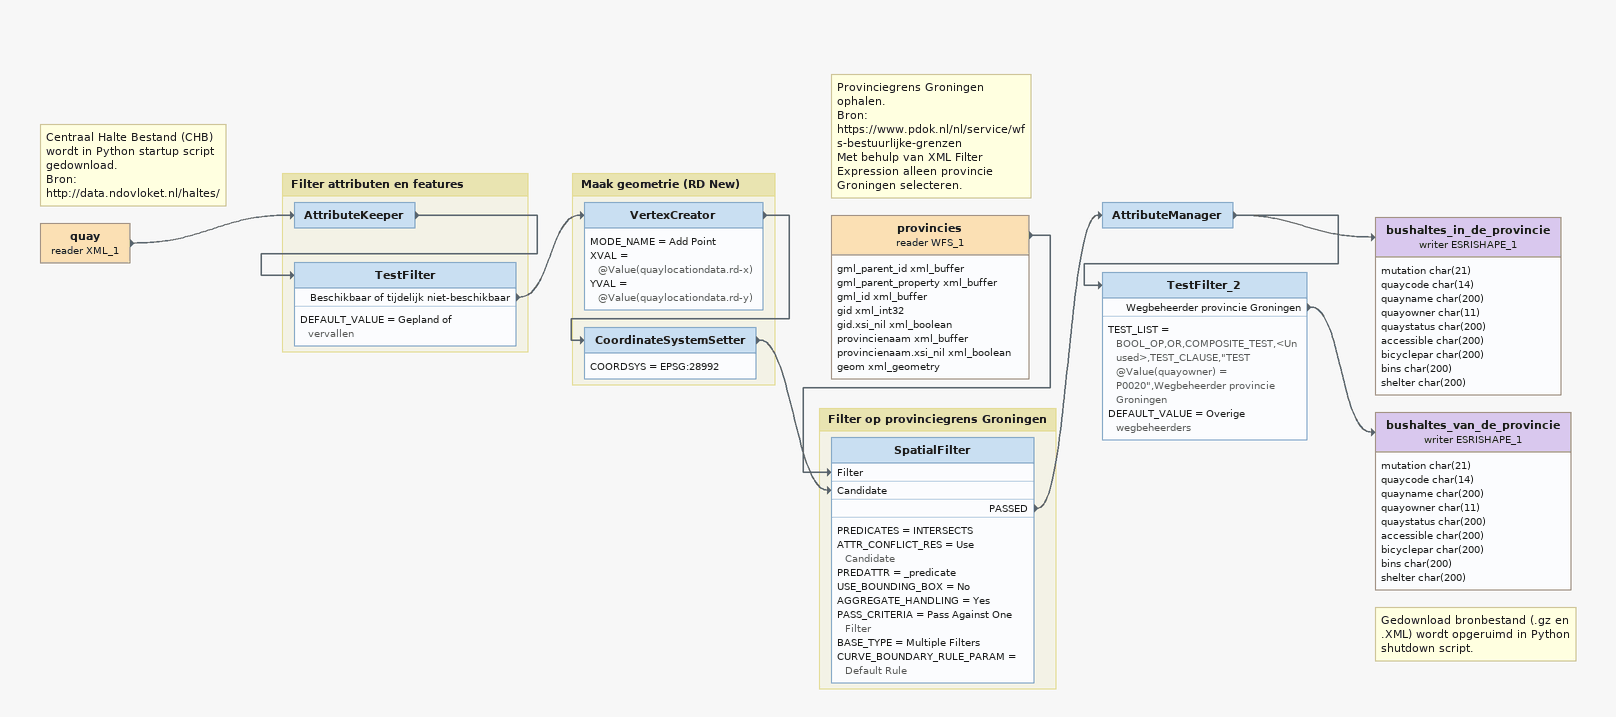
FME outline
Note: Centraal Halte Bestand (CHB) wordt in Python startup script gedownload. / Bron: http://data.ndovloket.nl/haltes/
quay (reader XML_1)
    -> AttributeKeeper
Note: Provinciegrens Groningen ophalen. / Bron: https://www.pdok.nl/nl/service/wfs-bestuurlijke-grenzen / Met behulp van XML Filter Expression alleen provincie Groningen selecteren.
provincies (reader WFS_1)
    attributes: gml_parent_id xml_buffer, gml_parent_property xml_buffer, gml_id xml_buffer, gid xml_int32, gid.xsi_nil xml_boolean, provincienaam xml_buffer, provincienaam.xsi_nil xml_boolean, geom xml_geometry
    -> SpatialFilter [Filter]
AttributeManager
    -> bushaltes_in_de_provincie (writer ESRISHAPE_1)
    -> TestFilter_2
bushaltes_in_de_provincie (writer ESRISHAPE_1)
    attributes: mutation char(21), quaycode char(14), quayname char(200), quayowner char(11), quaystatus char(200), accessible char(200), bicyclepar char(200), bins char(200), shelter char(200)
TestFilter_2
    TEST_LIST = BOOL_OP,OR,COMPOSITE_TEST,<Unused>,TEST_CLAUSE,"TEST @Value(quayowner) = P0020",Wegbeheerder provincie Groningen
    DEFAULT_VALUE = Overige wegbeheerders
    Wegbeheerder provincie Groningen -> bushaltes_van_de_provincie (writer ESRISHAPE_1)
Note: Gedownload bronbestand (.gz en .XML) wordt opgeruimd in Python shutdown script.
bushaltes_van_de_provincie (writer ESRISHAPE_1)
    attributes: mutation char(21), quaycode char(14), quayname char(200), quayowner char(11), quaystatus char(200), accessible char(200), bicyclepar char(200), bins char(200), shelter char(200)

Bookmark: Filter attributen en features
AttributeKeeper
    -> TestFilter
TestFilter
    DEFAULT_VALUE = Gepland of vervallen
    Beschikbaar of tijdelijk niet-beschikbaar -> VertexCreator

Bookmark: Maak geometrie (RD New)
VertexCreator
    MODE_NAME = Add Point
    XVAL = @Value(quaylocationdata.rd-x)
    YVAL = @Value(quaylocationdata.rd-y)
    -> CoordinateSystemSetter
CoordinateSystemSetter
    COORDSYS = EPSG:28992
    -> SpatialFilter [Candidate]

Bookmark: Filter op provinciegrens Groningen
SpatialFilter
    PREDICATES = INTERSECTS
    ATTR_CONFLICT_RES = Use Candidate
    PREDATTR = _predicate
    USE_BOUNDING_BOX = No
    AGGREGATE_HANDLING = Yes
    PASS_CRITERIA = Pass Against One Filter
    BASE_TYPE = Multiple Filters
    CURVE_BOUNDARY_RULE_PARAM = Default Rule
    PASSED -> AttributeManager
